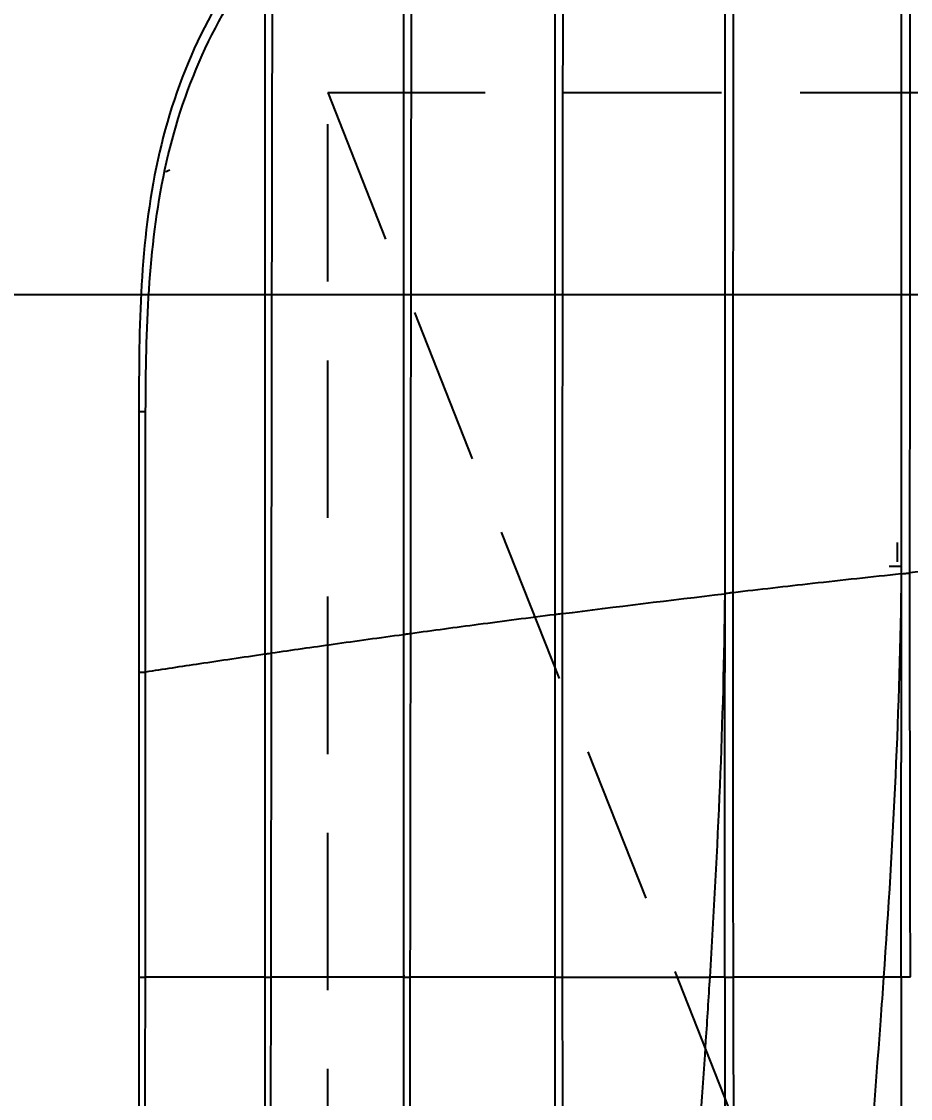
# Model space of a CAD drawing. Header units: inches. Extents: x -53835 to 52744, y -79586 to -50910.
# Drawn here: x 3322.4 to 3388.5, y -55251.6 to -55171.4 of the extents above; entities that cross this region are included whole.
import ezdxf

# ---------------------------------------------------------------- set-up
doc = ezdxf.new("R2010")
doc.units = ezdxf.units.IN
doc.header["$LTSCALE"] = 50
doc.header["$MEASUREMENT"] = 0
doc.linetypes.add('HIDDEN', pattern=[0.375, 0.25, -0.125])
doc.layers.add('06-LIGHT', color=4, linetype='Continuous')
doc.layers.add('07-DIM WAL', color=5, linetype='Continuous')
doc.styles.add('스타일1', font='HY울릉도M.TTF')
doc.dimstyles.new('30', dxfattribs={"dimscale": 30, "dimtxt": 2.5, "dimasz": 2.5, "dimexe": 1.25, "dimexo": 2, "dimtad": 1, "dimdec": 0, "dimtxsty": '스타일1', "dimblk": 'DOTSMALL', "dimcen": 2.5, "dimclrd": 1, "dimclre": 1, "dimclrt": 2, "dimadec": 0, "dimazin": 0, "dimtfac": 1, "dimtix": 1, "dimtmove": 0, "dimatfit": 3, "dimldrblk": 'DOTSMALL', "dimfxl": 1.25, "dimarcsym": 0})

# ---------------------------------------------------------------- blocks, each defined once
blk = doc.blocks.new('_DOTSMALL')
at = {"color": 0, "linetype": 'ByBlock', "const_width": 0.5}
blk.add_lwpolyline([(-0.0625, 0, 1), (0.0625, 0, 1)], format="xyb", close=True, dxfattribs=at)
blk = doc.blocks.new('*D203')
at = {"layer": '07-DIM WAL', "color": 1, "lineweight": -2, "transparency": 16777216}
for p, q in [((3098.631, -55131.788), (3098.631, -55154.288)), ((3848.631, -55131.788), (3848.631, -55154.288)), ((3848.631, -55191.788), (3098.631, -55191.788))]:
    blk.add_line(p, q, dxfattribs=at)
at = {"layer": 'Defpoints', "color": 0, "transparency": 16777216}
for p in [(3098.631, -55191.788), (3098.631, -55191.788), (3848.631, -55191.788)]:
    blk.add_point(p, dxfattribs=at)
at = {"layer": '07-DIM WAL', "color": 1, "lineweight": -2, "transparency": 16777216, "xscale": 75, "yscale": 75, "zscale": 75, "rotation": 180}
blk.add_blockref('_DOTSMALL', (3098.631, -55191.788), dxfattribs=at)
at = {"layer": '07-DIM WAL', "color": 1, "lineweight": -2, "transparency": 16777216, "xscale": 75, "yscale": 75, "zscale": 75}
blk.add_blockref('_DOTSMALL', (3848.631, -55191.788), dxfattribs=at)
at = {"layer": '07-DIM WAL', "color": 2, "transparency": 16777216, "insert": (3473.631, -55134.04), "char_height": 75, "attachment_point": 5, "style": '스타일1'}
blk.add_mtext('750', dxfattribs=at)
blk = doc.blocks.new('*U255')
at = {"color": 1, "linetype": 'HIDDEN'}
blk.add_line((39.942, 14.985), (1179.942, 464.985), dxfattribs=at)
at = {"color": 8}
for p, q in [((77.19, 60.2), (75.662, 60.2)), ((91.53, 33), (91.528, 33)), ((84.547, 21), (84.542, 21))]:
    blk.add_line(p, q, dxfattribs=at)
at = {"color": 1, "linetype": 'HIDDEN'}
blk.add_lwpolyline([(1179.942, 464.985), (1179.942, 14.985), (39.942, 14.985), (39.942, 464.985)], close=True, dxfattribs=at)
at = {"color": 8}
for centre, major_axis, ratio, start_param, end_param in [((109.864, 20.884), (0.189, 0.233), 0.187592, 5.682169, 6.283185), ((46.085, 2.623), (-0.177, 0.468), 0.136261, 1.898046, 3.142386)]:
    blk.add_ellipse(centre, major_axis=major_axis, ratio=ratio, start_param=start_param, end_param=end_param, dxfattribs=at)
for points, knots in [([(76.613, 75.5), (76.853, 72.996), (77.325, 68.213), (77.822, 63.45), (78.063, 61.196)], [0, 0, 0, 0, 0.524499, 1, 1, 1, 1]), ([(78.141, 60.5), (78.139, 60.518), (78.133, 60.553), (78.103, 60.82), (78.076, 61.07), (78.063, 61.196)], [0, 0, 0, 0, 0.326547, 0.659518, 1, 1, 1, 1]), ([(110.14, 60.5), (110.14, 60.528), (110.139, 60.579), (110.139, 60.897), (110.14, 61.131), (110.14, 61.236)], [0, 0, 0, 0, 0.395935, 0.729503, 1, 1, 1, 1]), ([(78.143, 60.5), (78.394, 58.154), (78.883, 53.684), (79.392, 49.25), (79.637, 47.16)], [0, 0, 0, 0, 0.524989, 1, 1, 1, 1]), ([(110.141, 59.102), (111.294, 59.021), (124.274, 58.093), (137.226, 56.919), (149.038, 55.988)], [0, 0, 0, 0, 0.088816, 1, 1, 1, 1]), ([(110.141, 59.101), (110.141, 58.165), (110.141, 56.254), (110.141, 53.325), (110.141, 50.284), (110.141, 48.232), (110.141, 47.186)], [0, 0, 0, 0, 0.235363, 0.480412, 0.73527, 1, 1, 1, 1]), ([(79.637, 47.16), (79.651, 47.038), (79.679, 46.798), (79.71, 46.549), (79.716, 46.517), (79.718, 46.501)], [0, 0, 0, 0, 0.344544, 0.677528, 1, 1, 1, 1]), ([(110.141, 46.501), (110.141, 46.526), (110.14, 46.572), (110.14, 46.865), (110.141, 47.087), (110.141, 47.186)], [0, 0, 0, 0, 0.395907, 0.729457, 1, 1, 1, 1]), ([(200.432, 47.549), (185.379, 47.549), (170.327, 47.452), (140.226, 47.285), (125.179, 47.219), (110.141, 47.186)], [0, 0, 0, 0, 0.5, 0.5, 1, 1, 1, 1]), ([(110.142, 33.626), (110.142, 34.999), (110.142, 37.654), (110.142, 41.562), (110.142, 44.089), (110.142, 45.307)], [0, 0, 0, 0, 0.356444, 0.689662, 1, 1, 1, 1]), ([(110.142, 45.305), (111.829, 45.201), (125.356, 44.327), (138.86, 43.217), (150.689, 42.362)], [0, 0, 0, 0, 0.124687, 1, 1, 1, 1]), ([(81.296, 33.617), (81.307, 33.53), (81.318, 33.446), (81.338, 33.295), (81.347, 33.227), (81.361, 33.116), (81.367, 33.072), (81.376, 33.015), (81.378, 33), (81.378, 33)], [0, 0, 0, 0, 0.251918, 0.251918, 0.503947, 0.503947, 0.754391, 0.754391, 1, 1, 1, 1]), ([(202.245, 33.877), (186.892, 33.877), (171.538, 33.803), (140.835, 33.688), (125.485, 33.645), (110.142, 33.626)], [0, 0, 0, 0, 0.5, 0.5, 1, 1, 1, 1]), ([(110.142, 33), (110.142, 33.048), (110.141, 33.131), (110.142, 33.477), (110.142, 33.626)], [0, 0, 0, 0, 0.569783, 1, 1, 1, 1]), ([(81.38, 33), (81.639, 30.968), (82.139, 27.117), (82.646, 23.341), (82.887, 21.575)], [0, 0, 0, 0, 0.525747, 1, 1, 1, 1]), ([(82.887, 21.575), (74.021, 21.583), (65.157, 21.592), (46.459, 21.615), (36.626, 21.63), (24.089, 21.651), (21.381, 21.656), (18.674, 21.661)], [0, 0, 0, 0, 0.413984, 0.413984, 0.873443, 0.873443, 1, 1, 1, 1]), ([(110.143, 21.54), (101.056, 21.554), (91.971, 21.567), (82.887, 21.575), (82.887, 21.575), (82.887, 21.575)], [0, 0, 0, 0, 0.999998, 0.999998, 1, 1, 1, 1]), ([(82.887, 21.575), (82.898, 21.492), (82.92, 21.332), (82.946, 21.149), (82.964, 21.024), (82.967, 21.008), (82.969, 21)], [0, 0, 0, 0, 0.261241, 0.499485, 0.75052, 1, 1, 1, 1]), ([(204.027, 21.419), (194.018, 21.419), (184.008, 21.426), (163.824, 21.449), (153.649, 21.465), (133.065, 21.501), (122.655, 21.52), (111.546, 21.538), (110.845, 21.539), (110.143, 21.54)], [0, 0, 0, 0, 0.319811, 0.319811, 0.644923, 0.644923, 0.97758, 0.97758, 1, 1, 1, 1]), ([(18.726, 21), (21.432, 21), (24.139, 21), (36.672, 21), (46.502, 21), (65.211, 21), (74.089, 21), (82.969, 21)], [0, 0, 0, 0, 0.12646, 0.12646, 0.585568, 0.585568, 1, 1, 1, 1]), ([(19.165, 21), (29.558, 21), (39.955, 21), (61.119, 21), (71.886, 21), (82.76, 21), (82.866, 21), (82.971, 21)], [0, 0, 0, 0, 0.488967, 0.488967, 0.995055, 0.995055, 1, 1, 1, 1]), ([(82.971, 21.001), (83.227, 19.122), (83.718, 15.577), (84.211, 12.129), (84.443, 10.526)], [0, 0, 0, 0, 0.525941, 1, 1, 1, 1]), ([(110.144, 21.001), (110.145, 18.806), (110.147, 15.213), (110.145, 11.815), (110.145, 10.493)], [0, 0, 0, 0, 0.610788, 1, 1, 1, 1]), ([(110.144, 21), (110.852, 21), (111.561, 21), (122.674, 21), (133.081, 21), (153.659, 21), (163.832, 21), (184.033, 21), (194.061, 21), (204.089, 21)], [0, 0, 0, 0, 0.022631, 0.022631, 0.354983, 0.354983, 0.679805, 0.679805, 1, 1, 1, 1]), ([(84.444, 10.525), (84.444, 10.525), (84.443, 10.525), (80.44, 10.529), (76.436, 10.533), (66.941, 10.544), (61.449, 10.552), (50.465, 10.568), (44.974, 10.578), (35.63, 10.596), (31.778, 10.605), (27.925, 10.614)], [0, 0, 0, 0, 0.000001, 0.000001, 0.21248, 0.21248, 0.503983, 0.503983, 0.795486, 0.795486, 1, 1, 1, 1]), ([(110.145, 10.493), (101.577, 10.506), (93.01, 10.517), (84.444, 10.525), (84.444, 10.525), (84.443, 10.525)], [0, 0, 0, 0, 0.999998, 0.999998, 1, 1, 1, 1]), ([(84.444, 10.525), (84.466, 10.372), (84.508, 10.08), (84.518, 10.026), (84.523, 10)], [0, 0, 0, 0, 0.526876, 1, 1, 1, 1]), ([(205.711, 10.379), (201.999, 10.379), (198.287, 10.38), (178.08, 10.388), (161.585, 10.41), (136.844, 10.449), (128.597, 10.463), (116.949, 10.482), (113.547, 10.488), (110.145, 10.493)], [0, 0, 0, 0, 0.116518, 0.116518, 0.634308, 0.634308, 0.893201, 0.893201, 1, 1, 1, 1]), ([(27.421, 10), (29.992, 7.852), (32.876, 6.061), (38.886, 3.25), (42.024, 2.213), (51.79, 0.072), (58.564, 0), (65.264, 0)], [0, 0, 0, 0, 0.25, 0.25, 0.5, 0.5, 1, 1, 1, 1]), ([(27.954, 10), (31.805, 10), (35.657, 10), (44.999, 10), (50.49, 10), (61.472, 10), (66.963, 10), (76.477, 10), (80.5, 10), (84.523, 10)], [0, 0, 0, 0, 0.204297, 0.204297, 0.495492, 0.495492, 0.786688, 0.786688, 1, 1, 1, 1]), ([(65.259, 0.536), (58.817, 0.565), (52.323, 0.717), (42.909, 2.744), (39.879, 3.713), (34.07, 6.33), (31.265, 8.001), (28.754, 10)], [0, 0, 0, 0, 0.5, 0.5, 0.75, 0.75, 1, 1, 1, 1]), ([(84.525, 10), (84.779, 8.245), (85.259, 4.97), (85.724, 1.899), (85.935, 0.52)], [0, 0, 0, 0, 0.529697, 1, 1, 1, 1]), ([(110.145, 10), (113.551, 10), (116.956, 10), (128.607, 10), (136.853, 10), (161.591, 10), (178.084, 10), (198.308, 10), (202.039, 10), (205.77, 10)], [0, 0, 0, 0, 0.106844, 0.106844, 0.365542, 0.365542, 0.882945, 0.882945, 1, 1, 1, 1]), ([(110.145, 10), (110.146, 8.845), (110.148, 7.167), (110.145, 4.761), (110.146, 2.732), (110.147, 1.241), (110.147, 0.514)], [0, 0, 0, 0, 0.343974, 0.49957, 0.756098, 1, 1, 1, 1]), ([(85.935, 0.52), (85.935, 0.52), (85.935, 0.52), (82.483, 0.518), (79.03, 0.517), (72.138, 0.518), (68.699, 0.521), (65.259, 0.536)], [0, 0, 0, 0, 0.000003, 0.000003, 0.500936, 0.500936, 1, 1, 1, 1]), ([(65.264, 0), (68.703, 0), (72.142, 0), (79.034, 0), (82.487, 0), (85.939, 0)], [0, 0, 0, 0, 0.499048, 0.499048, 1, 1, 1, 1]), ([(110.147, 0.514), (102.076, 0.521), (94.006, 0.523), (85.935, 0.52), (85.935, 0.52), (85.935, 0.52)], [0, 0, 0, 0, 0.999998, 0.999998, 1, 1, 1, 1]), ([(207.317, 0.401), (198.84, 0.4), (190.363, 0.406), (165.875, 0.432), (149.863, 0.461), (125.95, 0.497), (118.048, 0.507), (110.147, 0.514)], [0, 0, 0, 0, 0.261714, 0.261714, 0.756054, 0.756054, 1, 1, 1, 1]), ([(110.147, 0), (118.049, 0), (125.95, 0), (149.864, 0), (165.875, 0), (190.364, 0), (198.84, 0), (207.317, 0)], [0, 0, 0, 0, 0.243953, 0.243953, 0.738293, 0.738293, 1, 1, 1, 1])]:
    blk.add_open_spline(points, degree=3, knots=knots, dxfattribs=at)
for points, degree in [([(78.063, 61.196), (54.841, 61.205), (31.659, 61.215), (8.593, 61.236)], 3), ([(110.14, 61.236), (99.44, 61.207), (88.745, 61.192), (78.063, 61.196)], 3), ([(8.704, 60.5), (31.76, 60.5), (54.93, 60.5), (78.141, 60.5)], 3), ([(77.564, 60.5), (77.564, 60.185), (77.564, 59.87), (77.564, 59.555)], 3), ([(78.141, 60.5), (82.033, 60.5), (85.927, 60.5), (89.822, 60.5)], 3), ([(78.141, 60.5), (78.142, 60.5), (78.142, 60.5), (78.143, 60.5)], 3), ([(78.143, 60.5), (88.798, 60.395), (99.476, 59.846), (110.141, 59.104)], 3), ([(89.822, 60.5), (90.919, 60.5), (92.016, 60.5), (93.114, 60.5)], 3), ([(110.14, 60.5), (104.463, 60.5), (98.787, 60.5), (93.114, 60.5)], 3), ([(110.14, 60.5), (122.927, 60.5), (135.724, 60.5), (148.523, 60.5)], 3), ([(110.141, 60.5), (110.141, 60.024), (110.142, 59.554), (110.141, 59.092)], 3), ([(79.638, 47.16), (56.475, 47.174), (33.349, 47.189), (10.297, 47.217)], 3), ([(110.141, 47.186), (99.968, 47.164), (89.799, 47.153), (79.637, 47.16)], 3), ([(10.392, 46.5), (33.439, 46.5), (56.561, 46.501), (79.719, 46.501)], 3), ([(79.718, 46.501), (80.858, 46.501), (81.998, 46.501), (83.138, 46.501)], 3), ([(79.719, 46.501), (79.719, 46.501), (79.72, 46.501), (79.72, 46.501)], 3), ([(81.296, 33.618), (80.757, 37.844), (80.229, 42.165), (79.72, 46.502)], 3), ([(79.72, 46.501), (89.854, 46.397), (100.002, 45.935), (110.142, 45.308)], 3), ([(83.138, 46.501), (84.085, 46.501), (85.032, 46.501), (85.98, 46.501)], 3), ([(110.141, 46.501), (102.084, 46.501), (94.03, 46.501), (85.98, 46.501)], 3), ([(110.141, 46.501), (114.541, 46.5), (118.941, 46.5), (123.342, 46.5)], 3), ([(110.141, 46.501), (110.142, 46.094), (110.142, 45.692), (110.142, 45.296)], 3), ([(81.296, 33.618), (58.634, 33.634), (35.995, 33.658), (13.395, 33.693)], 3), ([(110.142, 33.626), (100.523, 33.614), (90.908, 33.61), (81.296, 33.617)], 3), ([(13.469, 33), (36.071, 33), (58.714, 33.001), (81.378, 33.001)], 3), ([(81.378, 33), (90.963, 33.001), (100.551, 33), (110.142, 33)], 3), ([(81.38, 33.001), (81.378, 33.001)], 1), ([(110.142, 33), (140.869, 33), (171.619, 33), (202.366, 33)], 3), ([(110.143, 33), (110.142, 29.107), (110.15, 25.233), (110.143, 21.54)], 3), ([(110.144, 21), (110.141, 21), (110.139, 21.228), (110.143, 21.54)], 3), ([(82.969, 21), (92.025, 21), (101.084, 21), (110.144, 21)], 3), ([(82.971, 21), (82.969, 21)], 1), ([(110.145, 10), (110.144, 10), (110.142, 10.203), (110.145, 10.493)], 3), ([(84.523, 10), (93.063, 10), (101.604, 10), (110.145, 10)], 3), ([(84.525, 10), (84.523, 10)], 1), ([(65.264, 0), (65.262, 0), (65.26, 0.215), (65.259, 0.536)], 3), ([(85.939, 0), (85.937, 0), (85.936, 0.207), (85.935, 0.52)], 3), ([(85.939, 0), (94.008, 0), (102.078, 0), (110.147, 0)], 3), ([(110.149, 0), (110.147, 0), (110.145, 0.204), (110.144, 0.514)], 3)]:
    blk.add_open_spline(points, degree=degree, dxfattribs=at)
blk = doc.blocks.new('acqkd')
at = {"layer": '06-LIGHT', "xscale": 0.9375580759604136, "yscale": 0.9375580759604136, "zscale": 0.9375580759604136, "rotation": 359.9999999999999}
blk.add_blockref('*U255', (1570160.058, 1746418.473), dxfattribs=at)

msp = doc.modelspace()

# ---------------------------------------------------------------- block references
at = {"color": 0, "rotation": 270}
msp.add_blockref('acqkd', (-1743087.342, 1515020.772), dxfattribs=at)

# ---------------------------------------------------------------- dimensions: what is measured, and where the dimension line sits
at = {"layer": '07-DIM WAL'}
dim = msp.add_linear_dim(base=(3098.631, -55191.788), p1=(3848.631, -55191.788), p2=(3098.631, -55191.788), dimstyle='30', dxfattribs=at)
dim.commit()
dim.dimension.update_dxf_attribs({"geometry": '*D203', "text_midpoint": (3473.631, -55134.04)})

doc.saveas('drawing.dxf')
